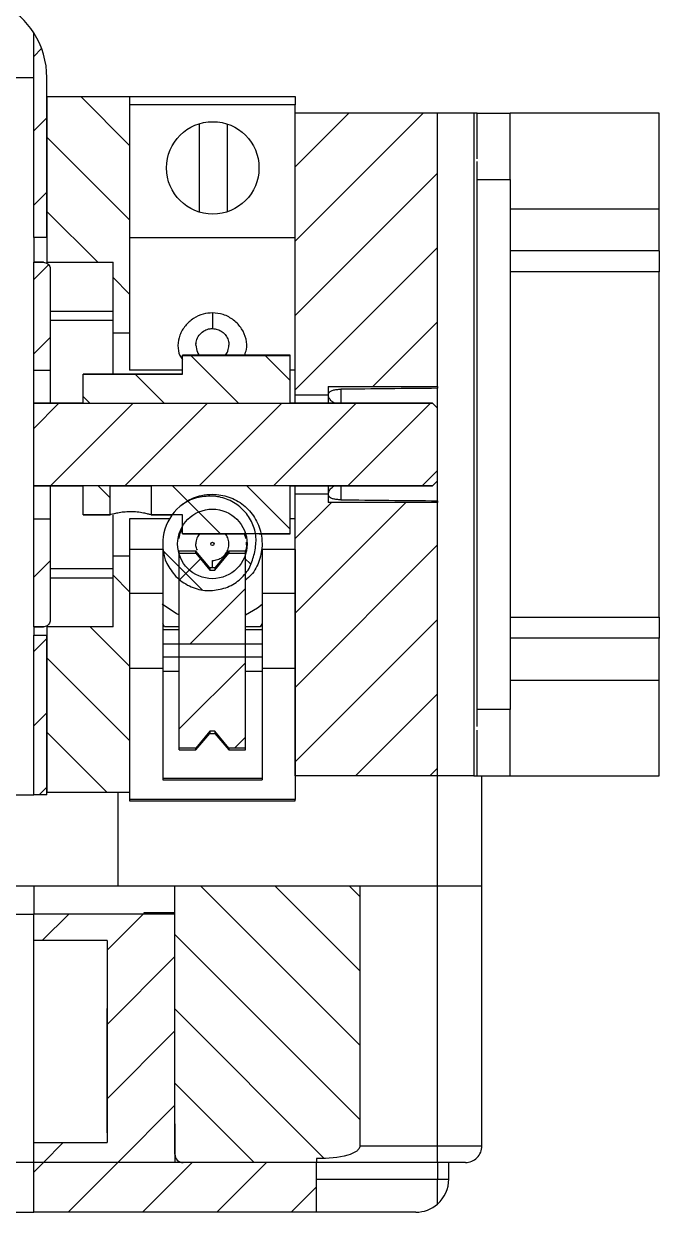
# Model space of a CAD drawing. Header units: millimetres. Extents: x -358 to 836, y 5 to 1249.
# Drawn here: x 293.3 to 331.7, y 1122.2 to 1193.9 of the extents above; entities that cross this region are included whole.
import ezdxf

# ---------------------------------------------------------------- set-up
doc = ezdxf.new("R2010")
doc.units = ezdxf.units.MM

msp = doc.modelspace()

# ---------------------------------------------------------------- hatches: boundary and pattern name
at = {"linetype": 'Continuous', "lineweight": 18}
h = msp.add_hatch(dxfattribs=at)
h.set_pattern_fill('ANSI31', style=0)
edge = h.paths.add_edge_path(flags=0)
edge.add_line((293.897, 1180.994), (294.688, 1180.994))
edge.add_line((294.688, 1180.994), (294.688, 1190.645))
edge.add_arc((289.688, 1190.645), 5, 0, 32.66471)
edge.add_line((293.897, 1193.344), (293.897, 1180.994))
h = msp.add_hatch(dxfattribs=at)
h.set_pattern_fill('ANSI31', angle=90, style=0)
h.paths.add_polyline_path([(294.688, 1189.495), (294.688, 1179.494), (298.688, 1179.494), (298.688, 1175.243), (299.688, 1175.243), (299.688, 1189.495)], flags=0)
h = msp.add_hatch(dxfattribs=at)
h.set_pattern_fill('ANSI31', style=0)
h.paths.add_polyline_path([(311.688, 1171.491), (311.688, 1171.992), (318.288, 1171.992), (318.288, 1188.495), (309.688, 1188.495), (309.688, 1171.491)], flags=0)
h = msp.add_hatch(dxfattribs=at)
h.set_pattern_fill('ANSI31', style=0)
edge = h.paths.add_edge_path(flags=0)
edge.add_line((293.897, 1179.494), (293.897, 1172.993))
edge.add_line((293.897, 1172.993), (294.888, 1172.993))
edge.add_line((294.888, 1172.993), (294.888, 1179.094))
edge.add_spline(control_points=[(294.888, 1179.094), (294.888, 1179.124), (294.885, 1179.153), (294.878, 1179.182), (294.868, 1179.226), (294.851, 1179.268), (294.827, 1179.306), (294.803, 1179.344), (294.773, 1179.378), (294.738, 1179.406), (294.703, 1179.434), (294.663, 1179.457), (294.62, 1179.472), (294.578, 1179.486), (294.533, 1179.494), (294.488, 1179.494)], knot_values=[0, 0, 0, 0, 0.000088, 0.000088, 0.000088, 0.000224, 0.000224, 0.000224, 0.000359, 0.000359, 0.000359, 0.000495, 0.000495, 0.000495, 0.00063, 0.00063, 0.00063, 0.00063], weights=[1, 1, 1, 1, 1, 1, 1, 1, 1, 1, 1, 1, 1, 1, 1, 1], degree=3, periodic=0)
edge.add_line((294.488, 1179.494), (293.897, 1179.494))
h = msp.add_hatch(dxfattribs=at)
h.set_pattern_fill('ANSI31', angle=90, style=0)
h.paths.add_polyline_path([(309.388, 1173.888), (302.888, 1173.888), (302.888, 1172.742), (296.888, 1172.742), (296.888, 1170.991), (309.388, 1170.991)], flags=0)
h = msp.add_hatch(dxfattribs=at)
h.set_pattern_fill('ANSI31', style=0)
edge = h.paths.add_edge_path(flags=0)
edge.add_spline(control_points=[(318.288, 1170.69), (318.188, 1170.79), (318.088, 1170.89), (317.988, 1170.991)], knot_values=[0.010704, 0.010704, 0.010704, 0.010704, 0.011128, 0.011128, 0.011128, 0.011128], weights=[1, 1, 1, 1], degree=3, periodic=0)
edge.add_line((317.988, 1170.991), (293.897, 1170.991))
edge.add_line((293.897, 1170.991), (293.897, 1166))
edge.add_line((293.897, 1166), (317.988, 1166))
edge.add_spline(control_points=[(317.988, 1166), (318.088, 1166.1), (318.188, 1166.2), (318.288, 1166.3)], knot_values=[0.004253, 0.004253, 0.004253, 0.004253, 0.004677, 0.004677, 0.004677, 0.004677], weights=[1, 1, 1, 1], degree=3, periodic=0)
edge.add_line((318.288, 1166.3), (318.288, 1170.69))
h = msp.add_hatch(dxfattribs=at)
h.set_pattern_fill('ANSI31', angle=90, style=0)
h.paths.add_polyline_path([(296.888, 1164.248), (298.506, 1164.248), (298.506, 1166), (296.888, 1166)], flags=0)
h = msp.add_hatch(dxfattribs=at)
h.set_pattern_fill('ANSI31', angle=90, style=0)
h.paths.add_polyline_path([(302.888, 1163.097), (309.388, 1163.097), (309.388, 1166), (300.988, 1166), (300.988, 1164.248), (302.888, 1164.248)], flags=0)
h = msp.add_hatch(dxfattribs=at)
h.set_pattern_fill('ANSI31', angle=90, style=0)
edge = h.paths.add_edge_path(flags=0)
edge.add_spline(control_points=[(301.929, 1161.316), (302.07, 1161.03), (302.259, 1160.763), (302.483, 1160.537), (302.717, 1160.301), (302.996, 1160.101), (303.296, 1159.958), (303.591, 1159.816), (303.914, 1159.725), (304.239, 1159.691), (304.388, 1159.676), (304.539, 1159.672), (304.688, 1159.681)], knot_values=[0.000045, 0.000045, 0.000045, 0.000045, 0.001001, 0.001001, 0.001001, 0.001999, 0.001999, 0.001999, 0.002979, 0.002979, 0.002979, 0.003423, 0.003423, 0.003423, 0.003423], weights=[1, 1, 1, 1, 1, 1, 1, 1, 1, 1, 1, 1, 1], degree=3, periodic=0)
edge.add_spline(control_points=[(304.688, 1159.681), (305, 1159.698), (305.313, 1159.77), (305.601, 1159.89), (305.889, 1160.01), (306.16, 1160.182), (306.39, 1160.392), (306.616, 1160.598), (306.809, 1160.846), (306.952, 1161.116), (307.084, 1161.365), (307.177, 1161.639), (307.223, 1161.917)], knot_values=[0, 0, 0, 0, 0.000937, 0.000937, 0.000937, 0.001872, 0.001872, 0.001872, 0.002789, 0.002789, 0.002789, 0.003633, 0.003633, 0.003633, 0.003633], weights=[1, 1, 1, 1, 1, 1, 1, 1, 1, 1, 1, 1, 1], degree=3, periodic=0)
edge.add_spline(control_points=[(307.223, 1161.917), (307.305, 1162.197), (307.34, 1162.496), (307.325, 1162.789), (307.31, 1163.082), (307.245, 1163.376), (307.136, 1163.648), (307.024, 1163.926), (306.864, 1164.188), (306.669, 1164.415), (306.469, 1164.646), (306.228, 1164.846), (305.964, 1164.999), (305.696, 1165.156), (305.397, 1165.269), (305.092, 1165.33), (304.959, 1165.356), (304.823, 1165.373), (304.688, 1165.381)], knot_values=[0, 0, 0, 0, 0.000878, 0.000878, 0.000878, 0.001758, 0.001758, 0.001758, 0.002655, 0.002655, 0.002655, 0.003571, 0.003571, 0.003571, 0.004504, 0.004504, 0.004504, 0.004907, 0.004907, 0.004907, 0.004907], weights=[1, 1, 1, 1, 1, 1, 1, 1, 1, 1, 1, 1, 1, 1, 1, 1, 1, 1, 1], degree=3, periodic=0)
edge.add_spline(control_points=[(304.688, 1165.381), (304.364, 1165.399), (304.032, 1165.361), (303.721, 1165.27), (303.408, 1165.18), (303.107, 1165.035), (302.841, 1164.848), (302.798, 1164.818), (302.755, 1164.787), (302.714, 1164.754)], knot_values=[0, 0, 0, 0, 0.000974, 0.000974, 0.000974, 0.001949, 0.001949, 0.001949, 0.002105, 0.002105, 0.002105, 0.002105], weights=[1, 1, 1, 1, 1, 1, 1, 1, 1, 1], degree=3, periodic=0)
edge.add_arc((304.688, 1162.495), 3, 131.14375, 203.14553)
edge = h.paths.add_edge_path(flags=0)
edge.add_arc((304.688, 1162.495), 2.1, 0, 360)
h = msp.add_hatch(dxfattribs=at)
h.set_pattern_fill('ANSI31', style=0)
h.paths.add_polyline_path([(318.288, 1148.495), (318.288, 1164.998), (311.688, 1164.998), (311.688, 1165.499), (309.688, 1165.499), (309.688, 1148.495)], flags=0)
h = msp.add_hatch(dxfattribs=at)
h.set_pattern_fill('ANSI31', style=0)
edge = h.paths.add_edge_path(flags=0)
edge.add_line((294.888, 1157.896), (294.888, 1163.998))
edge.add_line((294.888, 1163.998), (293.897, 1163.998))
edge.add_line((293.897, 1163.998), (293.897, 1157.496))
edge.add_line((293.897, 1157.496), (294.488, 1157.496))
edge.add_spline(control_points=[(294.488, 1157.496), (294.517, 1157.496), (294.547, 1157.499), (294.576, 1157.506), (294.619, 1157.516), (294.662, 1157.533), (294.7, 1157.557), (294.738, 1157.581), (294.772, 1157.611), (294.8, 1157.646), (294.828, 1157.681), (294.851, 1157.722), (294.865, 1157.764), (294.88, 1157.806), (294.888, 1157.851), (294.888, 1157.896)], knot_values=[0, 0, 0, 0, 0.000088, 0.000088, 0.000088, 0.000224, 0.000224, 0.000224, 0.000359, 0.000359, 0.000359, 0.000495, 0.000495, 0.000495, 0.00063, 0.00063, 0.00063, 0.00063], weights=[1, 1, 1, 1, 1, 1, 1, 1, 1, 1, 1, 1, 1, 1, 1, 1], degree=3, periodic=0)
h = msp.add_hatch(dxfattribs=at)
h.set_pattern_fill('ANSI31', angle=90, style=0)
h.paths.add_polyline_path([(298.688, 1161.747), (298.688, 1157.496), (294.688, 1157.496), (294.688, 1147.495), (299.688, 1147.495), (299.688, 1161.747)], flags=0)
h = msp.add_hatch(dxfattribs=at)
h.set_pattern_fill('ANSI31', style=0)
edge = h.paths.add_edge_path(flags=0)
edge.add_spline(control_points=[(304.538, 1160.914), (304.255, 1161.256), (303.972, 1161.597), (303.688, 1161.938)], knot_values=[0.022704, 0.022704, 0.022704, 0.022704, 0.02403, 0.02403, 0.02403, 0.02403], weights=[1, 1, 1, 1], degree=3, periodic=0)
edge.add_line((303.688, 1161.938), (302.688, 1161.938))
edge.add_line((302.688, 1161.938), (302.688, 1156.459))
edge.add_line((302.688, 1156.459), (306.688, 1156.459))
edge.add_line((306.688, 1156.459), (306.688, 1161.938))
edge.add_line((306.688, 1161.938), (305.688, 1161.938))
edge.add_spline(control_points=[(305.688, 1161.938), (305.404, 1161.597), (305.12, 1161.256), (304.838, 1160.914)], knot_values=[0.009592, 0.009592, 0.009592, 0.009592, 0.010923, 0.010923, 0.010923, 0.010923], weights=[1, 1, 1, 1], degree=3, periodic=0)
edge.add_line((304.838, 1160.914), (304.538, 1160.914))
h = msp.add_hatch(dxfattribs=at)
h.set_pattern_fill('ANSI31', style=0)
h.paths.add_polyline_path([(293.897, 1147.345), (294.688, 1147.345), (294.688, 1156.996), (293.897, 1156.996)], flags=0)
h = msp.add_hatch(dxfattribs=at)
h.set_pattern_fill('ANSI31', style=0)
edge = h.paths.add_edge_path(flags=0)
edge.add_spline(control_points=[(303.688, 1150.174), (303.972, 1150.515), (304.255, 1150.856), (304.538, 1151.198)], knot_values=[0.009592, 0.009592, 0.009592, 0.009592, 0.010923, 0.010923, 0.010923, 0.010923], weights=[1, 1, 1, 1], degree=3, periodic=0)
edge.add_line((304.538, 1151.198), (304.838, 1151.198))
edge.add_spline(control_points=[(304.838, 1151.198), (305.12, 1150.856), (305.404, 1150.515), (305.688, 1150.174)], knot_values=[0.022704, 0.022704, 0.022704, 0.022704, 0.02403, 0.02403, 0.02403, 0.02403], weights=[1, 1, 1, 1], degree=3, periodic=0)
edge.add_line((305.688, 1150.174), (306.688, 1150.174))
edge.add_line((306.688, 1150.174), (306.688, 1155.653))
edge.add_line((306.688, 1155.653), (302.688, 1155.653))
edge.add_line((302.688, 1155.653), (302.688, 1150.174))
edge.add_line((302.688, 1150.174), (303.688, 1150.174))
h = msp.add_hatch(dxfattribs=at)
h.set_pattern_fill('ANSI31', angle=90, style=0)
edge = h.paths.add_edge_path(flags=0)
edge.add_ellipse((302.921, 1125.651), major_axis=(0.5, 0), ratio=1, start_angle=180, end_angle=270)
edge.add_line((302.921, 1125.151), (310.971, 1125.151))
edge.add_line((310.971, 1125.151), (310.971, 1125.392))
edge.add_spline(control_points=[(310.971, 1125.392), (311.001, 1125.392), (311.031, 1125.392), (311.061, 1125.392), (311.669, 1125.397), (312.289, 1125.431), (312.872, 1125.602), (313.043, 1125.652), (313.216, 1125.716), (313.364, 1125.817), (313.42, 1125.854), (313.473, 1125.898), (313.515, 1125.951), (313.54, 1125.982), (313.562, 1126.017), (313.576, 1126.055), (313.586, 1126.083), (313.593, 1126.114), (313.594, 1126.144), (313.594, 1126.147), (313.594, 1126.149), (313.594, 1126.152)], knot_values=[0.006255, 0.006255, 0.006255, 0.006255, 0.006345, 0.006345, 0.006345, 0.008169, 0.008169, 0.008169, 0.008704, 0.008704, 0.008704, 0.008903, 0.008903, 0.008903, 0.009021, 0.009021, 0.009021, 0.009111, 0.009111, 0.009111, 0.009118, 0.009118, 0.009118, 0.009118], weights=[1, 1, 1, 1, 1, 1, 1, 1, 1, 1, 1, 1, 1, 1, 1, 1, 1, 1, 1, 1, 1, 1], degree=3, periodic=0)
edge.add_line((313.594, 1126.152), (313.593, 1141.852))
edge.add_line((313.593, 1141.852), (302.42, 1141.851))
edge.add_line((302.42, 1141.851), (302.421, 1125.651))
h = msp.add_hatch(dxfattribs=at)
h.set_pattern_fill('ANSI31', style=0)
h.paths.add_polyline_path([(293.897, 1125.15), (302.42, 1125.151), (302.42, 1127.477), (302.42, 1138.551), (302.421, 1140.151), (293.897, 1140.151), (293.897, 1138.551), (298.321, 1138.551), (298.322, 1126.351), (293.897, 1126.351)], flags=0)
h = msp.add_hatch(dxfattribs=at)
h.set_pattern_fill('ANSI31', style=0)
h.paths.add_polyline_path([(310.971, 1122.151), (310.971, 1125.151), (293.897, 1125.15), (293.897, 1122.15)], flags=0)

# ---------------------------------------------------------------- linework, layer by layer
at = {"color": 7, "linetype": 'Continuous', "lineweight": 25}
for p, q in [((293.897, 1180.994), (293.897, 1193.344)), ((292.688, 1190.645), (293.897, 1190.645)), ((294.688, 1180.994), (294.688, 1190.645)), ((294.688, 1189.495), (294.688, 1179.494)), ((294.688, 1189.495), (299.688, 1189.495)), ((299.688, 1189.495), (299.688, 1175.243)), ((299.688, 1189.495), (309.688, 1189.495)), ((309.688, 1188.995), (299.688, 1188.995)), ((309.688, 1189.495), (309.688, 1188.995)), ((309.688, 1188.495), (309.688, 1188.995)), ((318.288, 1188.495), (309.688, 1188.495)), ((309.688, 1171.491), (309.688, 1188.495)), ((318.288, 1171.992), (318.288, 1188.495)), ((320.488, 1188.495), (318.288, 1188.495)), ((320.488, 1188.495), (320.488, 1148.495)), ((320.688, 1188.495), (320.488, 1188.495)), ((320.688, 1188.495), (322.681, 1188.495)), ((320.688, 1185.746), (320.688, 1188.495)), ((331.681, 1188.495), (322.681, 1188.495)), ((322.681, 1184.495), (322.681, 1188.495)), ((331.681, 1182.723), (331.681, 1188.495)), ((303.884, 1187.86), (303.884, 1182.524)), ((305.606, 1182.547), (305.606, 1187.837)), ((320.681, 1184.495), (320.681, 1185.577)), ((320.681, 1184.495), (322.681, 1184.495)), ((320.681, 1152.495), (320.681, 1184.495)), ((322.681, 1184.495), (322.681, 1183.995)), ((322.681, 1183.995), (322.681, 1152.995)), ((322.681, 1182.723), (331.681, 1182.723)), ((331.681, 1180.189), (331.681, 1182.723)), ((294.688, 1180.994), (293.897, 1180.994)), ((293.897, 1180.994), (293.897, 1179.495)), ((299.688, 1180.995), (309.688, 1180.995)), ((294.488, 1179.495), (293.897, 1179.495)), ((293.897, 1179.494), (294.488, 1179.494)), ((293.897, 1172.993), (293.897, 1179.494)), ((294.688, 1179.494), (298.688, 1179.494)), ((294.688, 1179.494), (294.688, 1179.478)), ((298.688, 1175.243), (298.688, 1179.494)), ((331.681, 1180.189), (322.681, 1180.189)), ((331.681, 1180.189), (331.681, 1178.914)), ((294.888, 1179.094), (294.888, 1179.095)), ((294.888, 1179.094), (294.888, 1172.993)), ((331.681, 1178.914), (322.681, 1178.914)), ((331.681, 1158.077), (331.681, 1178.914)), ((294.888, 1175.995), (298.688, 1175.995)), ((304.688, 1176.441), (304.688, 1175.495)), ((298.688, 1172.745), (298.688, 1175.243)), ((298.688, 1175.243), (299.688, 1175.243)), ((299.688, 1175.243), (299.688, 1172.974)), ((303.69, 1174.558), (303.703, 1174.666)), ((309.388, 1173.895), (302.888, 1173.895)), ((302.888, 1173.895), (302.888, 1173.893)), ((309.388, 1173.893), (302.888, 1173.893)), ((302.888, 1173.893), (302.888, 1173.888)), ((302.888, 1172.742), (302.888, 1173.888)), ((302.888, 1173.888), (309.388, 1173.888)), ((309.388, 1173.843), (302.888, 1173.843)), ((309.388, 1173.893), (309.388, 1173.895)), ((309.388, 1173.888), (309.388, 1173.893)), ((309.388, 1170.991), (309.388, 1173.888)), ((293.897, 1172.993), (294.888, 1172.993)), ((293.897, 1170.995), (293.897, 1172.993)), ((294.888, 1172.993), (294.888, 1170.995)), ((302.888, 1172.745), (296.888, 1172.745)), ((296.888, 1172.742), (296.888, 1172.745)), ((296.888, 1172.742), (302.888, 1172.742)), ((296.888, 1170.991), (296.888, 1172.742)), ((302.888, 1172.974), (299.688, 1172.974)), ((309.688, 1172.974), (309.388, 1172.974)), ((311.688, 1171.992), (318.288, 1171.992)), ((311.688, 1171.992), (311.688, 1171.491)), ((312.451, 1171.831), (312.451, 1170.995)), ((318.288, 1171.992), (318.288, 1171.889)), ((318.288, 1170.695), (318.288, 1171.889)), ((296.888, 1170.995), (293.897, 1170.995)), ((293.897, 1170.995), (293.897, 1170.991)), ((293.897, 1170.991), (317.988, 1170.991)), ((293.897, 1166), (293.897, 1170.991)), ((296.888, 1170.991), (309.388, 1170.991)), ((317.988, 1170.995), (309.388, 1170.995)), ((309.688, 1171.491), (311.688, 1171.491)), ((309.688, 1170.995), (309.688, 1171.491)), ((311.688, 1171.491), (311.688, 1170.995)), ((318.288, 1170.695), (317.988, 1170.995)), ((317.988, 1170.991), (317.988, 1170.995)), ((317.988, 1170.991), (318.288, 1170.69)), ((318.288, 1170.69), (318.288, 1170.695)), ((318.288, 1166.3), (318.288, 1170.69)), ((317.988, 1166), (293.897, 1166)), ((293.897, 1166), (293.897, 1165.995)), ((293.897, 1163.998), (293.897, 1166)), ((293.897, 1165.995), (296.888, 1165.995)), ((294.888, 1165.995), (294.888, 1163.998)), ((298.506, 1166), (296.888, 1166)), ((296.888, 1164.248), (296.888, 1166)), ((298.506, 1164.248), (298.506, 1166)), ((298.506, 1165.995), (300.988, 1165.995)), ((309.388, 1166), (300.988, 1166)), ((300.988, 1166), (300.988, 1164.248)), ((309.388, 1163.097), (309.388, 1166)), ((309.388, 1165.995), (317.988, 1165.995)), ((309.688, 1165.499), (309.688, 1165.995)), ((311.688, 1165.995), (311.688, 1165.499)), ((312.451, 1165.995), (312.451, 1165.159)), ((318.288, 1166.3), (317.988, 1166)), ((318.288, 1166.295), (317.988, 1165.995)), ((317.988, 1165.995), (317.988, 1166)), ((318.288, 1166.295), (318.288, 1166.3)), ((318.288, 1165.101), (318.288, 1166.295)), ((311.688, 1165.499), (309.688, 1165.499)), ((309.688, 1148.495), (309.688, 1165.499)), ((311.688, 1165.499), (311.688, 1164.998)), ((318.288, 1164.998), (311.688, 1164.998)), ((318.288, 1165.101), (318.288, 1164.998)), ((318.288, 1148.495), (318.288, 1164.998)), ((293.897, 1157.496), (293.897, 1163.998)), ((294.888, 1163.998), (293.897, 1163.998)), ((294.888, 1163.998), (294.888, 1157.896)), ((298.506, 1164.248), (296.888, 1164.248)), ((296.888, 1164.245), (296.888, 1164.248)), ((296.888, 1164.245), (298.497, 1164.245)), ((298.688, 1161.747), (298.688, 1164.234)), ((302.102, 1164.016), (299.688, 1164.016)), ((299.688, 1164.016), (299.688, 1162.16)), ((302.888, 1164.248), (300.988, 1164.248)), ((300.997, 1164.245), (302.251, 1164.245)), ((302.888, 1163.097), (302.888, 1164.248)), ((309.688, 1164.016), (309.388, 1164.016)), ((309.388, 1163.097), (302.888, 1163.097)), ((302.888, 1163.097), (302.888, 1163.095)), ((302.888, 1163.095), (306.7, 1163.095)), ((306.725, 1162.807), (306.607, 1163.146)), ((307.508, 1163.095), (309.388, 1163.095)), ((309.388, 1163.095), (309.388, 1163.097)), ((299.688, 1161.747), (298.688, 1161.747)), ((298.688, 1157.496), (298.688, 1161.747)), ((299.688, 1162.16), (299.688, 1147.061)), ((301.688, 1162.16), (299.688, 1162.16)), ((299.688, 1161.747), (299.688, 1147.495)), ((301.688, 1162.16), (301.688, 1156.459)), ((303.688, 1162.056), (302.688, 1162.056)), ((302.688, 1161.938), (302.688, 1162.056)), ((302.688, 1161.938), (303.688, 1161.938)), ((302.688, 1156.459), (302.688, 1161.938)), ((304.538, 1161.056), (303.688, 1162.056)), ((303.688, 1161.938), (303.688, 1162.056)), ((303.688, 1161.938), (304.538, 1160.914)), ((305.688, 1162.056), (304.838, 1161.056)), ((304.838, 1160.914), (305.688, 1161.938)), ((306.688, 1162.056), (305.688, 1162.056)), ((305.688, 1162.056), (305.688, 1161.938)), ((305.688, 1161.938), (306.688, 1161.938)), ((306.688, 1161.938), (306.688, 1162.056)), ((306.688, 1156.459), (306.688, 1161.938)), ((307.688, 1162.16), (307.688, 1156.459)), ((309.688, 1162.16), (307.688, 1162.16)), ((309.688, 1162.16), (309.688, 1147.061)), ((298.688, 1160.995), (294.888, 1160.995)), ((304.838, 1161.056), (304.538, 1161.056)), ((304.538, 1161.056), (304.538, 1160.914)), ((304.538, 1160.914), (304.838, 1160.914)), ((304.838, 1161.056), (304.838, 1160.914)), ((299.688, 1159.53), (301.688, 1159.53)), ((307.688, 1159.53), (309.688, 1159.53)), ((322.681, 1158.077), (331.681, 1158.077)), ((331.681, 1158.077), (331.681, 1156.801)), ((294.488, 1157.496), (293.897, 1157.496)), ((293.897, 1157.495), (294.488, 1157.495)), ((293.897, 1157.495), (293.897, 1156.996)), ((294.688, 1157.541), (294.688, 1157.496)), ((298.688, 1157.496), (294.688, 1157.496)), ((294.688, 1157.496), (294.688, 1147.495)), ((294.888, 1157.895), (294.888, 1157.896)), ((301.801, 1157.495), (301.688, 1157.691)), ((302.688, 1157.306), (301.688, 1157.306)), ((302.688, 1157.495), (301.801, 1157.495)), ((307.688, 1157.306), (306.688, 1157.306)), ((307.688, 1157.691), (307.575, 1157.495)), ((293.897, 1156.996), (294.688, 1156.996)), ((293.897, 1147.345), (293.897, 1156.996)), ((294.688, 1147.345), (294.688, 1156.996)), ((331.681, 1156.801), (322.681, 1156.801)), ((331.681, 1154.267), (331.681, 1156.801)), ((301.688, 1156.459), (301.688, 1155.653)), ((301.688, 1156.459), (307.688, 1156.459)), ((302.688, 1156.459), (306.688, 1156.459)), ((302.688, 1155.653), (302.688, 1156.459)), ((306.688, 1155.653), (306.688, 1156.459)), ((307.688, 1156.459), (307.688, 1155.653)), ((301.688, 1155.653), (301.688, 1148.324)), ((307.688, 1155.653), (301.688, 1155.653)), ((306.688, 1155.653), (302.688, 1155.653)), ((302.688, 1150.174), (302.688, 1155.653)), ((306.688, 1150.174), (306.688, 1155.653)), ((307.688, 1155.653), (307.688, 1148.324)), ((299.688, 1154.995), (301.688, 1154.995)), ((301.688, 1154.806), (302.688, 1154.806)), ((306.688, 1154.806), (307.688, 1154.806)), ((307.688, 1154.995), (309.688, 1154.995)), ((322.681, 1154.267), (331.681, 1154.267)), ((331.681, 1148.495), (331.681, 1154.267)), ((322.681, 1152.995), (322.681, 1152.495)), ((320.681, 1151.472), (320.681, 1152.495)), ((322.681, 1152.495), (320.681, 1152.495)), ((322.681, 1148.495), (322.681, 1152.495)), ((304.538, 1151.198), (303.688, 1150.174)), ((303.688, 1150.056), (304.538, 1151.056)), ((304.538, 1151.198), (304.538, 1151.056)), ((304.838, 1151.198), (304.538, 1151.198)), ((304.538, 1151.056), (304.838, 1151.056)), ((304.838, 1151.198), (304.838, 1151.056)), ((305.688, 1150.174), (304.838, 1151.198)), ((304.838, 1151.056), (305.688, 1150.056)), ((320.688, 1148.495), (320.688, 1151.244)), ((303.688, 1150.174), (302.688, 1150.174)), ((302.688, 1150.056), (302.688, 1150.174)), ((303.688, 1150.056), (303.688, 1150.174)), ((306.688, 1150.174), (305.688, 1150.174)), ((305.688, 1150.174), (305.688, 1150.056)), ((306.688, 1150.056), (306.688, 1150.174)), ((302.688, 1150.056), (303.688, 1150.056)), ((305.688, 1150.056), (306.688, 1150.056)), ((301.688, 1148.324), (301.688, 1148.245)), ((307.688, 1148.324), (301.688, 1148.324)), ((301.688, 1148.245), (307.688, 1148.245)), ((307.688, 1148.324), (307.688, 1148.245)), ((318.288, 1148.495), (309.688, 1148.495)), ((320.488, 1148.495), (318.288, 1148.495)), ((318.288, 1141.852), (318.288, 1148.495)), ((320.488, 1148.495), (320.688, 1148.495)), ((320.688, 1148.495), (322.681, 1148.495)), ((320.97, 1141.852), (320.97, 1148.495)), ((322.681, 1148.495), (331.681, 1148.495)), ((292.688, 1147.345), (293.897, 1147.345)), ((294.688, 1147.345), (293.897, 1147.345)), ((299.688, 1147.495), (294.688, 1147.495)), ((298.971, 1147.495), (298.971, 1141.851)), ((299.688, 1147.061), (299.688, 1146.995)), ((309.688, 1147.061), (299.688, 1147.061)), ((299.688, 1146.995), (309.688, 1146.995)), ((309.688, 1146.995), (309.688, 1147.061)), ((269.975, 1141.849), (293.897, 1141.85)), ((293.897, 1141.85), (302.42, 1141.851)), ((293.897, 1141.85), (293.897, 1140.151)), ((302.42, 1141.851), (313.593, 1141.852)), ((302.421, 1125.651), (302.42, 1141.851)), ((313.593, 1141.852), (313.594, 1126.152)), ((318.288, 1126.152), (318.288, 1141.852)), ((320.971, 1126.152), (320.97, 1141.852)), ((293.897, 1138.551), (293.897, 1140.151)), ((302.421, 1140.151), (293.897, 1140.151)), ((300.571, 1140.151), (300.571, 1140.251)), ((300.571, 1140.251), (302.42, 1140.251)), ((302.421, 1138.551), (302.421, 1140.151)), ((298.321, 1138.551), (293.897, 1138.551)), ((293.897, 1126.351), (293.897, 1138.551)), ((298.321, 1138.551), (298.322, 1126.351)), ((302.42, 1127.477), (302.42, 1138.551)), ((302.42, 1138.551), (302.42, 1138.551)), ((298.322, 1127.951), (298.322, 1134.451)), ((298.322, 1126.951), (298.322, 1127.951)), ((302.42, 1127.477), (302.42, 1125.151)), ((302.42, 1126.351), (302.42, 1127.161)), ((298.322, 1126.951), (298.322, 1126.951)), ((302.42, 1126.951), (302.42, 1126.351)), ((302.42, 1126.951), (302.42, 1126.951)), ((293.897, 1125.15), (293.897, 1126.351)), ((293.897, 1126.351), (298.322, 1126.351)), ((302.42, 1126.351), (302.42, 1125.151)), ((302.42, 1126.351), (302.42, 1126.351)), ((302.42, 1125.151), (293.897, 1125.15)), ((310.971, 1125.151), (293.897, 1125.15)), ((293.897, 1122.15), (293.897, 1125.15)), ((310.971, 1125.151), (302.921, 1125.151)), ((310.971, 1125.392), (310.971, 1125.151)), ((310.971, 1122.151), (310.971, 1125.151)), ((318.288, 1125.152), (318.288, 1124.152)), ((318.971, 1124.152), (318.971, 1125.152)), ((310.971, 1122.151), (293.897, 1122.15))]:
    msp.add_line(p, q, dxfattribs=at)
at = {"color": 8, "linetype": 'Continuous', "lineweight": 25}
for p, q in [((298.688, 1176.534), (294.888, 1176.534)), ((304.688, 1161.056), (304.688, 1161.495)), ((294.888, 1160.457), (298.688, 1160.457)), ((298.322, 1127.951), (298.322, 1127.951)), ((298.322, 1126.951), (298.322, 1126.951)), ((302.42, 1126.951), (302.42, 1126.951)), ((302.42, 1125.651), (302.421, 1125.651))]:
    msp.add_line(p, q, dxfattribs=at)
at = {"color": 7, "linetype": 'Continuous', "lineweight": 25, "flags": 128}
for points in [[(301.656, 1158.875), (302.516, 1158.302), (302.688, 1158.218)], [(306.688, 1158.218), (307.411, 1158.637), (307.688, 1158.849)], [(313.593, 1141.852), (314.256, 1141.852), (314.903, 1141.852), (315.532, 1141.852), (316.138, 1141.852), (316.72, 1141.852), (317.274, 1141.852), (317.797, 1141.852), (318.288, 1141.852)], [(318.288, 1141.852), (318.894, 1141.852), (319.43, 1141.852), (319.892, 1141.852), (320.275, 1141.852), (320.577, 1141.852), (320.795, 1141.852), (320.926, 1141.852), (320.97, 1141.852)], [(292.229, 1140.15), (292.285, 1140.15), (292.39, 1140.15), (292.541, 1140.15), (292.738, 1140.15), (292.975, 1140.15), (293.25, 1140.15), (293.559, 1140.15), (293.897, 1140.151)], [(313.594, 1126.152), (314.257, 1126.152), (314.904, 1126.152), (315.532, 1126.152), (316.139, 1126.152), (316.72, 1126.152), (317.274, 1126.152), (317.797, 1126.152), (318.288, 1126.152)], [(318.288, 1126.152), (318.894, 1126.152), (319.43, 1126.152), (319.892, 1126.152), (320.276, 1126.152), (320.578, 1126.152), (320.796, 1126.152), (320.927, 1126.152), (320.971, 1126.152)], [(293.897, 1125.15), (293.33, 1125.15), (292.809, 1125.15), (292.347, 1125.15), (291.954, 1125.15), (291.638, 1125.15), (291.408, 1125.15), (291.268, 1125.15), (291.221, 1125.15)], [(318.288, 1125.152), (317.616, 1125.152), (316.851, 1125.152), (316.003, 1125.152), (315.084, 1125.152), (314.108, 1125.152), (313.087, 1125.152), (312.037, 1125.152), (310.971, 1125.151)], [(319.971, 1125.152), (319.944, 1125.152), (319.863, 1125.152), (319.728, 1125.152), (319.54, 1125.152), (319.301, 1125.152), (319.011, 1125.152), (318.673, 1125.152), (318.288, 1125.152)], [(310.971, 1124.151), (312.122, 1124.152), (313.248, 1124.152), (314.328, 1124.152), (315.337, 1124.152), (316.256, 1124.152), (317.065, 1124.152), (317.747, 1124.152), (318.288, 1124.152)], [(318.288, 1124.152), (318.446, 1124.152), (318.584, 1124.152), (318.702, 1124.152), (318.799, 1124.152), (318.874, 1124.152), (318.928, 1124.152), (318.96, 1124.152), (318.971, 1124.152)], [(291.221, 1122.15), (291.268, 1122.15), (291.408, 1122.15), (291.639, 1122.15), (291.954, 1122.15), (292.347, 1122.15), (292.809, 1122.15), (293.33, 1122.15), (293.897, 1122.15)], [(316.971, 1122.152), (316.856, 1122.152), (316.515, 1122.152), (315.96, 1122.152), (315.214, 1122.152), (314.305, 1122.152), (313.267, 1122.152), (312.142, 1122.152), (310.971, 1122.151)]]:
    msp.add_lwpolyline(points, dxfattribs=at)
at = {"color": 7, "linetype": 'Continuous', "lineweight": 25}
for centre, radius in [((304.709, 1185.192), 2.793), ((304.688, 1162.495), 2.1), ((304.688, 1162.495), 0.1)]:
    msp.add_circle(centre, radius, dxfattribs=at)
for centre, radius, start, end in [((289.688, 1190.645), 5, 32.66471, 90), ((289.688, 1190.645), 5, 0, 32.66471), ((304.688, 1162.495), 3, 131.14375, 203.14553), ((319.971, 1126.152), 1, 270.00361, 0.00361), ((302.921, 1125.651), 0.5, 180.00361, 270.00361), ((316.971, 1124.152), 2, 311.17749, 0.00361), ((316.971, 1124.152), 2, 270.00361, 311.17749)]:
    msp.add_arc(centre, radius, start, end, dxfattribs=at)
for start_param, end_param in [(1.817819, 1.878485), (4.404701, 4.465366)]:
    msp.add_ellipse((342.795, 1168.495), major_axis=(100.227, 0), ratio=0.034921, start_param=start_param, end_param=end_param, dxfattribs=at)
for points, knots in [([(294.488, 1179.494), (294.533, 1179.49), (294.623, 1179.481), (294.743, 1179.412), (294.833, 1179.31), (294.881, 1179.198), (294.886, 1179.124), (294.888, 1179.094)], [0, 0, 0, 0, 0.214669, 0.429337, 0.644014, 0.85871, 1, 1, 1, 1]), ([(304.688, 1176.441), (304.503, 1176.427), (304.097, 1176.394), (303.519, 1176.12), (303.021, 1175.674), (302.685, 1175.095), (302.577, 1174.466), (302.646, 1173.95), (302.836, 1173.711), (302.896, 1173.635)], [0, 0, 0, 0, 0.124947, 0.273098, 0.426429, 0.587315, 0.753095, 0.921533, 1, 1, 1, 1]), ([(306.627, 1173.895), (306.675, 1174.006), (306.804, 1174.304), (306.755, 1174.868), (306.491, 1175.496), (306.003, 1176.023), (305.375, 1176.376), (304.91, 1176.42), (304.688, 1176.441)], [0, 0, 0, 0, 0.108829, 0.291909, 0.476655, 0.658876, 0.836853, 1, 1, 1, 1]), ([(303.688, 1174.495), (303.7, 1174.613), (303.723, 1174.848), (303.919, 1175.168), (304.204, 1175.393), (304.478, 1175.486), (304.64, 1175.493), (304.688, 1175.495)], [0, 0, 0, 0, 0.240666, 0.48204, 0.705298, 0.911734, 1, 1, 1, 1]), ([(304.688, 1175.495), (304.794, 1175.485), (305.007, 1175.465), (305.292, 1175.312), (305.517, 1175.084), (305.662, 1174.797), (305.679, 1174.595), (305.688, 1174.495)], [0, 0, 0, 0, 0.192971, 0.385736, 0.584088, 0.794848, 1, 1, 1, 1]), ([(303.688, 1174.495), (303.704, 1174.347), (303.731, 1174.098), (303.884, 1173.916), (303.946, 1173.843)], [0, 0, 0, 0, 0.5953748, 1, 1, 1, 1]), ([(305.474, 1173.895), (305.531, 1173.973), (305.656, 1174.146), (305.677, 1174.371), (305.688, 1174.495)], [0, 0, 0, 0, 0.448048, 1, 1, 1, 1]), ([(311.688, 1171.491), (311.697, 1171.541), (311.714, 1171.64), (311.86, 1171.744), (312.072, 1171.805), (312.277, 1171.828), (312.4, 1171.83), (312.441, 1171.831)], [0, 0, 0, 0, 0.241954, 0.48498, 0.701795, 0.902233, 1, 1, 1, 1]), ([(312.054, 1170.995), (311.994, 1171.035), (311.861, 1171.124), (311.724, 1171.305), (311.701, 1171.425), (311.688, 1171.491)], [0, 0, 0, 0, 0.273246, 0.602137, 1, 1, 1, 1]), ([(311.688, 1165.499), (311.702, 1165.569), (311.73, 1165.702), (311.877, 1165.886), (312.013, 1165.968), (312.059, 1165.995)], [0, 0, 0, 0, 0.416024, 0.802515, 1, 1, 1, 1]), ([(302.714, 1164.754), (302.84, 1164.853), (303.229, 1165.161), (303.912, 1165.443), (304.468, 1165.48), (304.688, 1165.495)], [0, 0, 0, 0, 0.223409, 0.692768, 1, 1, 1, 1]), ([(304.688, 1165.381), (304.361, 1165.367), (303.706, 1165.338), (303.057, 1165.014), (302.756, 1164.786), (302.714, 1164.754)], [0, 0, 0, 0, 0.462065, 0.925212, 1, 1, 1, 1]), ([(304.688, 1165.495), (305.026, 1165.462), (305.701, 1165.395), (306.599, 1164.878), (307.282, 1164.115), (307.626, 1163.272), (307.727, 1162.378), (307.565, 1161.491), (307.189, 1160.722), (306.807, 1160.413), (306.688, 1160.316)], [0, 0, 0, 0, 0.140682, 0.281363, 0.422045, 0.562728, 0.654815, 0.795497, 0.936178, 1, 1, 1, 1]), ([(307.223, 1161.917), (307.278, 1162.207), (307.387, 1162.788), (307.176, 1163.673), (306.704, 1164.453), (305.985, 1165.045), (305.268, 1165.324), (304.823, 1165.368), (304.688, 1165.381)], [0, 0, 0, 0, 0.178825, 0.35799, 0.540755, 0.727119, 0.91709, 1, 1, 1, 1]), ([(312.441, 1165.159), (312.36, 1165.162), (312.199, 1165.166), (311.982, 1165.206), (311.815, 1165.273), (311.707, 1165.37), (311.694, 1165.456), (311.688, 1165.499)], [0, 0, 0, 0, 0.194447, 0.388834, 0.584978, 0.788675, 1, 1, 1, 1]), ([(300.988, 1164.248), (300.992, 1164.247), (301.007, 1164.242), (300.95, 1164.259), (300.753, 1164.313), (300.444, 1164.379), (300.052, 1164.429), (299.629, 1164.439), (299.227, 1164.406), (298.881, 1164.345), (298.622, 1164.282), (298.512, 1164.25), (298.492, 1164.244), (298.501, 1164.247), (298.506, 1164.248)], [0, 0, 0, 0, 0.035518, 0.132389, 0.229167, 0.32837, 0.429665, 0.528194, 0.623347, 0.719796, 0.8201, 0.920985, 0.964482, 1, 1, 1, 1]), ([(302.889, 1163.371), (302.863, 1163.344), (302.716, 1163.187), (302.677, 1162.976), (302.646, 1162.802)], [0, 0, 0, 0, 0.172001, 1, 1, 1, 1]), ([(303.901, 1163.095), (303.845, 1163.018), (303.72, 1162.844), (303.699, 1162.619), (303.688, 1162.495)], [0, 0, 0, 0, 0.448049, 1, 1, 1, 1]), ([(304.688, 1161.495), (304.794, 1161.505), (305.007, 1161.525), (305.292, 1161.678), (305.518, 1161.906), (305.663, 1162.202), (305.705, 1162.537), (305.646, 1162.856), (305.526, 1163.021), (305.472, 1163.095)], [0, 0, 0, 0, 0.131171, 0.262203, 0.397031, 0.540334, 0.693935, 0.861225, 1, 1, 1, 1]), ([(303.779, 1162.111), (303.756, 1162.158), (303.695, 1162.281), (303.691, 1162.413), (303.688, 1162.495)], [0, 0, 0, 0, 0.376709, 1, 1, 1, 1]), ([(306.688, 1162.042), (306.697, 1162.061), (306.782, 1162.244), (306.763, 1162.434), (306.746, 1162.604)], [0, 0, 0, 0, 0.101806, 1, 1, 1, 1]), ([(304.688, 1159.681), (305, 1159.729), (305.623, 1159.825), (306.418, 1160.352), (306.999, 1161.069), (307.15, 1161.642), (307.223, 1161.917)], [0, 0, 0, 0, 0.257892, 0.515195, 0.767478, 1, 1, 1, 1]), ([(301.929, 1161.316), (302.097, 1161.042), (302.441, 1160.481), (303.269, 1159.913), (304.061, 1159.676), (304.538, 1159.68), (304.688, 1159.681)], [0, 0, 0, 0, 0.282518, 0.577613, 0.867347, 1, 1, 1, 1]), ([(294.888, 1157.896), (294.884, 1157.851), (294.875, 1157.761), (294.806, 1157.641), (294.704, 1157.551), (294.592, 1157.503), (294.517, 1157.498), (294.488, 1157.496)], [0, 0, 0, 0, 0.214723, 0.429439, 0.644152, 0.85884, 1, 1, 1, 1]), ([(307.575, 1157.495), (307.523, 1157.495), (307.23, 1157.495), (306.933, 1157.495), (306.688, 1157.495)], [0, 0, 0, 0, 0.176411, 1, 1, 1, 1]), ([(313.594, 1126.152), (313.594, 1126.149), (313.593, 1126.116), (313.578, 1126.043), (313.504, 1125.924), (313.279, 1125.739), (312.466, 1125.44), (311.639, 1125.394), (311.001, 1125.392), (310.971, 1125.392)], [0, 0, 0, 0, 0.002611, 0.034247, 0.076315, 0.146612, 0.333771, 0.968565, 1, 1, 1, 1]), ([(318.288, 1125.152), (318.288, 1125.153), (318.288, 1125.159), (318.288, 1125.238), (318.288, 1125.452), (318.288, 1125.701), (318.288, 1125.937), (318.288, 1126.088), (318.288, 1126.152)], [0, 0, 0, 0, 0.0908177, 0.3977667, 0.6228926, 0.7801291, 0.9064834, 1, 1, 1, 1]), ([(318.288, 1122.647), (318.288, 1122.672), (318.288, 1122.707), (318.288, 1123.011), (318.288, 1123.31), (318.288, 1123.697), (318.288, 1123.957), (318.288, 1124.113), (318.288, 1124.152)], [0, 0, 0, 0, 0.418964, 0.583926, 0.789875, 0.879398, 0.969691, 1, 1, 1, 1])]:
    msp.add_open_spline(points, degree=3, knots=knots, dxfattribs=at)

doc.saveas('drawing.dxf')
